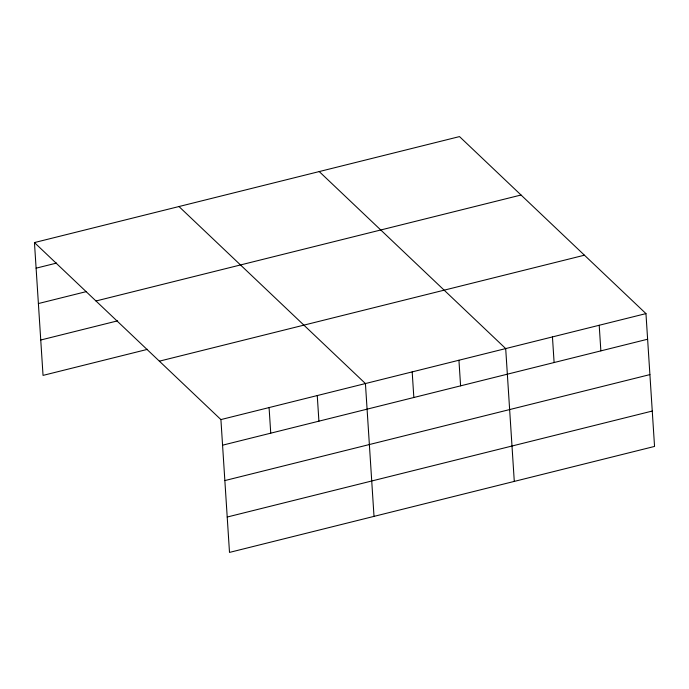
<?xml version="1.0" encoding="UTF-8"?>
<svg xmlns="http://www.w3.org/2000/svg" width="689" height="689" viewBox="0 0 689 689"><rect width="100%" height="100%" fill="white"/><g stroke="black" fill="none" stroke-linecap="round" stroke-linejoin="round"><path stroke-width="1.03" d="M34.45 242.571L459.503 136.594L645.963 313.607L654.55 446.429L229.497 552.406L220.911 419.584L34.45 242.571L43.037 375.393L147.584 349.323M36.104 268.176L56.601 263.069M38.395 303.556L86.564 291.55M95.978 300.981L521.03 195.013M40.754 340.013L117.621 320.841M159.374 361.165L584.427 255.197M220.911 419.584L645.963 313.607M222.564 445.189L647.617 339.221M224.855 480.569L649.908 374.601M227.215 517.026L652.259 411.049M319.231 171.57L505.692 348.582L514.287 481.404M178.968 206.536L365.428 383.549L374.015 516.371M599.206 325.268L600.86 350.873M552.449 336.921L554.102 362.535M458.934 360.235L460.596 385.849M412.186 371.896L413.839 397.501M317.259 395.564L318.912 421.168M269.08 407.569L270.743 433.183"/></g></svg>
